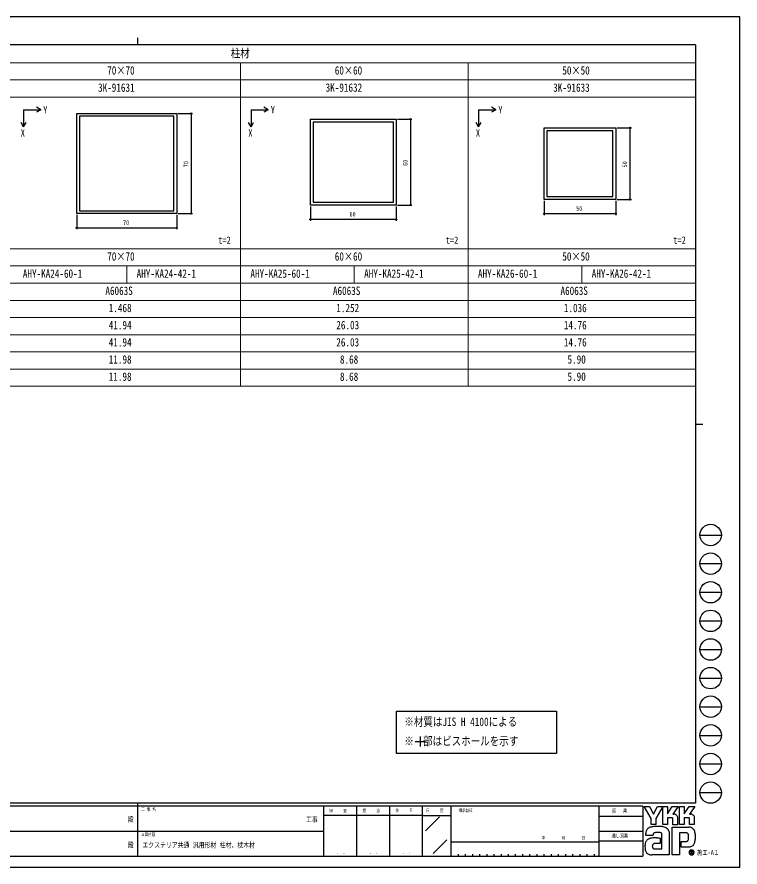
# Model space of a CAD drawing. Units: millimetres on the paper. Extents: x -420 to 420, y -297 to 297.
# Drawn here: x -85 to 420, y -297 to 297 of the extents above; entities that cross this region are included whole.
import ezdxf
from ezdxf.enums import TextEntityAlignment as Align

# ---------------------------------------------------------------- set-up
doc = ezdxf.new("R2010")
doc.units = ezdxf.units.MM
doc.header["$PDMODE"] = 32
doc.header["$PDSIZE"] = 0.5
doc.layers.add('0-1_TABLE1', color=7, linetype='Continuous', lineweight=18)
for name, color, linetype in [('0-2_USER1', 3, 'Continuous'), ('0-3_YKK_11', 7, 'Continuous'), ('0-4_YKK_12', 2, 'Continuous'), ('0-5_YKK_D', 6, 'Continuous'), ('0-6_YKK_ZWAK', 7, 'Continuous')]:
    doc.layers.add(name, color=color, linetype=linetype)
doc.styles.add('ＭＳ ゴシック', font='')
doc.styles.get('ＭＳ ゴシック').set_extended_font_data('MS Gothic')

msp = doc.modelspace()

# ---------------------------------------------------------------- linework, layer by layer
at = {"layer": '0-1_TABLE1'}
for p, q in [((389.502, 277), (389.502, 39)), ((-390.498, 265), (389.502, 265)), ((71.502, 265), (71.502, 39)), ((230.502, 265), (230.502, 39)), ((-390.498, 253), (389.502, 253)), ((-390.498, 241), (389.502, 241)), ((-390.498, 135), (389.502, 135)), ((-390.498, 123), (389.502, 123)), ((-7.998, 123), (-7.998, 111)), ((151.002, 123), (151.002, 111)), ((310.002, 123), (310.002, 111)), ((-390.498, 111), (389.502, 111)), ((-390.498, 99), (389.502, 99)), ((-390.498, 87), (389.502, 87)), ((-283.831, 75), (389.502, 75)), ((-390.498, 63), (389.502, 63)), ((-283.831, 51), (389.502, 51)), ((-390.498, 39), (389.502, 39))]:
    msp.add_line(p, q, dxfattribs=at)
at = {"layer": '0-2_USER1'}
for p, q in [((-80.118, 232.226), (-68.118, 232.226)), ((-80.118, 232.226), (-80.118, 220.226)), ((-68.118, 232.226), (-71.118, 233.959)), ((-68.118, 232.226), (-71.118, 230.494)), ((78.882, 232.226), (90.882, 232.226)), ((78.882, 232.226), (78.882, 220.226)), ((90.882, 232.226), (87.882, 233.959)), ((90.882, 232.226), (87.882, 230.494)), ((237.882, 232.226), (249.882, 232.226)), ((237.882, 232.226), (237.882, 220.226)), ((249.882, 232.226), (246.882, 233.959)), ((249.882, 232.226), (246.882, 230.494)), ((-80.118, 220.226), (-81.85, 223.226)), ((-80.118, 220.226), (-78.386, 223.226)), ((78.882, 220.226), (77.15, 223.226)), ((78.882, 220.226), (80.614, 223.226)), ((237.882, 220.226), (236.15, 223.226)), ((237.882, 220.226), (239.614, 223.226))]:
    msp.add_line(p, q, dxfattribs=at)
at = {"layer": '0-3_YKK_11'}
for points in [[(27.002, 229.643), (27.002, 159.643), (-42.998, 159.643), (-42.998, 229.643)], [(25.002, 227.643), (-40.998, 227.643), (-40.998, 161.643), (25.002, 161.643)], [(180.285, 225.603), (180.285, 165.603), (120.285, 165.603), (120.285, 225.603)], [(178.285, 223.603), (122.285, 223.603), (122.285, 167.603), (178.285, 167.603)], [(333.63, 219.535), (333.63, 169.535), (283.63, 169.535), (283.63, 219.535)], [(331.63, 217.535), (285.63, 217.535), (285.63, 171.535), (331.63, 171.535)]]:
    msp.add_lwpolyline(points, close=True, dxfattribs=at)
at = {"layer": '0-4_YKK_12'}
for p, q in [((197.085, -205.85), (197.085, -212.85)), ((193.625, -209.35), (200.625, -209.35))]:
    msp.add_line(p, q, dxfattribs=at)
msp.add_lwpolyline([(180.5, -188.01), (292.314, -188.01), (292.314, -217.782), (180.5, -217.782)], close=True, dxfattribs=at)
at = {"layer": '0-5_YKK_D'}
for p, q in [((28.002, 229.643), (38.002, 229.643)), ((37.002, 229.643), (37.002, 159.643)), ((181.285, 225.603), (191.285, 225.603)), ((190.285, 225.603), (190.285, 165.603)), ((334.63, 219.535), (344.63, 219.535)), ((343.63, 219.535), (343.63, 169.535)), ((283.63, 168.535), (283.63, 158.535)), ((333.63, 168.535), (333.63, 158.535)), ((334.63, 169.535), (344.63, 169.535)), ((120.285, 164.603), (120.285, 154.603)), ((180.285, 164.603), (180.285, 154.603)), ((181.285, 165.603), (191.285, 165.603)), ((-42.998, 158.643), (-42.998, 148.643)), ((27.002, 158.643), (27.002, 148.643)), ((28.002, 159.643), (38.002, 159.643)), ((180.285, 155.603), (120.285, 155.603)), ((333.63, 159.535), (283.63, 159.535)), ((-42.998, 149.643), (27.002, 149.643))]:
    msp.add_line(p, q, dxfattribs=at)
for centre in [(37.002, 229.643), (190.285, 225.603), (343.63, 219.535), (343.63, 169.535), (190.285, 165.603), (37.002, 159.643), (120.285, 155.603), (180.285, 155.603), (283.63, 159.535), (333.63, 159.535), (-42.998, 149.643), (27.002, 149.643)]:
    msp.add_circle(centre, 0.425, dxfattribs=at)
at = {"layer": '0-6_YKK_ZWAK'}
for p, q in [((-0.498, 282.5), (-0.498, 277.5)), ((389.502, 277.5), (-390.498, 277.5)), ((389.502, 277.5), (389.502, -252.5)), ((389.502, 12.5), (394.502, 12.5)), ((392.502, -65), (407.502, -65)), ((392.502, -85), (407.502, -85)), ((392.502, -105), (407.502, -105)), ((392.502, -125), (407.502, -125)), ((392.502, -145), (407.502, -145)), ((392.502, -165), (407.502, -165)), ((392.502, -185), (407.502, -185)), ((392.502, -205), (407.502, -205)), ((392.502, -225), (407.502, -225)), ((392.502, -245), (407.502, -245)), ((389.502, -252.5), (-390.498, -252.5)), ((-0.498, -254.5), (-130.498, -254.5)), ((-0.498, -252.5), (-0.498, -289.5)), ((129.502, -254.5), (-0.498, -254.5)), ((152.502, -254.5), (152.502, -289.5)), ((175.502, -254.5), (175.502, -289.5)), ((198.502, -254.5), (198.502, -289.5)), ((218.502, -254.5), (198.502, -254.5)), ((321.752, -254.5), (218.502, -254.5)), ((218.502, -254.5), (218.502, -289.5)), ((321.752, -254.5), (321.752, -289.5)), ((352.502, -254.5), (321.752, -254.5)), ((352.502, -254.5), (352.502, -289.5)), ((198.502, -261), (129.502, -261)), ((198.502, -261), (218.502, -261)), ((200.71, -271.829), (210.504, -262.036)), ((321.752, -261.5), (352.502, -261.5)), ((-129.748, -272), (-0.498, -272)), ((-0.498, -272), (129.502, -272)), ((321.752, -272), (352.502, -272)), ((206.067, -287.599), (215.689, -277.977)), ((352.502, -279), (321.752, -279)), ((218.502, -279.5), (321.752, -279.5)), ((-130.498, -289.5), (-0.498, -289.5)), ((-0.498, -289.5), (129.502, -289.5)), ((129.502, -289.5), (198.502, -289.5)), ((198.502, -289.5), (218.502, -289.5)), ((218.502, -289.5), (321.752, -289.5)), ((223.502, -288), (223.502, -289.5)), ((228.502, -288), (228.502, -289.5)), ((233.502, -288), (233.502, -289.5)), ((238.502, -288), (238.502, -289.5)), ((243.502, -288), (243.502, -289.5)), ((248.502, -288), (248.502, -289.5)), ((253.502, -288), (253.502, -289.5)), ((258.502, -288), (258.502, -289.5)), ((263.502, -288), (263.502, -289.5)), ((268.502, -288), (268.502, -289.5)), ((273.502, -288), (273.502, -289.5)), ((278.502, -288), (278.502, -289.5)), ((283.502, -288), (283.502, -289.5)), ((288.502, -288), (288.502, -289.5)), ((293.502, -288), (293.502, -289.5)), ((298.502, -288), (298.502, -289.5)), ((303.502, -288), (303.502, -289.5)), ((308.502, -288), (308.502, -289.5)), ((313.502, -288), (313.502, -289.5)), ((318.502, -288), (318.502, -289.5)), ((321.752, -289.5), (352.502, -289.5)), ((386.667, -288.398), (386.667, -288.398)), ((387.916, -285.572), (387.916, -285.572))]:
    msp.add_line(p, q, dxfattribs=at)
for points in [[(-420.5, -297), (420.5, -297), (420.5, 297), (-420.5, 297)], [(353.602, -254.8), (357.283, -254.8), (360.047, -260.01), (362.804, -254.8), (366.488, -254.8), (361.767, -263.199), (361.767, -267.413), (358.41, -267.413), (358.41, -263.086)]]:
    msp.add_lwpolyline(points, close=True, dxfattribs=at)
for points in [[(198.502, -254.5), (129.502, -254.5), (129.502, -289.5)], [(373.055, -262.661), (369.877, -262.661), (369.877, -267.41), (366.491, -267.41), (366.491, -254.8), (369.877, -254.8), (369.877, -259.958), (373.207, -254.8), (377.184, -254.8), (373.616, -260.021), (373.742, -260.021), (373.882, -260.021), (374.025, -260.021), (374.163, -260.021), (374.287, -260.021), (374.386, -260.021), (374.452, -260.021), (374.477, -260.021)], [(384.751, -262.661), (381.577, -262.661), (381.577, -267.413), (378.19, -267.413), (378.19, -254.8), (381.577, -254.8), (381.577, -259.958), (384.903, -254.8), (388.88, -254.8), (385.312, -260.021), (385.44, -260.021), (385.58, -260.021), (385.724, -260.021), (385.861, -260.021), (385.984, -260.021), (386.083, -260.021), (386.149, -260.021), (386.173, -260.021)], [(375.451, -260.221), (375.855, -260.452), (376.197, -260.753), (376.473, -261.112), (376.676, -261.515), (376.801, -261.95), (376.844, -262.404), (376.844, -267.422), (373.541, -267.422), (373.541, -263.141)], [(387.148, -260.221), (387.554, -260.452), (387.897, -260.753), (388.174, -261.112), (388.378, -261.515), (388.505, -261.95), (388.548, -262.404), (388.548, -267.413), (385.237, -267.413), (385.237, -263.141)], [(360.48, -273.231), (360.247, -273.362), (360.066, -273.522), (359.929, -273.708), (359.829, -273.92), (359.761, -274.153), (359.716, -274.407), (359.689, -274.679), (359.673, -274.967), (354.674, -274.979), (354.689, -274.295), (354.717, -273.527)], [(370.771, -271.917), (370.913, -272.49), (370.993, -273.104), (371.018, -273.759), (371.018, -288.5), (358.955, -288.5)], [(362.395, -276.553), (363.341, -276.615), (364.084, -276.699), (364.571, -276.777), (364.745, -276.823), (364.745, -280.647), (364.192, -280.589), (363.586, -280.556), (362.965, -280.543), (362.369, -280.545), (361.837, -280.556), (361.408, -280.571), (361.123, -280.584), (361.019, -280.589), (360.586, -280.668), (360.213, -280.792), (359.9, -280.961), (359.647, -281.177), (359.453, -281.44), (359.318, -281.75), (359.244, -282.11), (359.229, -282.519), (359.276, -282.969), (359.372, -283.341), (359.509, -283.642), (359.683, -283.879), (359.886, -284.059), (360.113, -284.191), (360.359, -284.279), (360.616, -284.332), (365.926, -284.332), (365.926, -274.507), (365.928, -274.313), (365.918, -274.122), (365.893, -273.939), (365.85, -273.765), (365.786, -273.602), (365.699, -273.455), (365.584, -273.324), (365.439, -273.212)], [(365.439, -273.212), (365.127, -273.09), (364.629, -272.987), (363.994, -272.91), (363.271, -272.869), (362.508, -272.873), (361.756, -272.928)], [(382.887, -273.151), (378.119, -273.151), (378.119, -288.5), (373.123, -288.5), (373.123, -269.079), (384.735, -269.079)], [(387.871, -270.451), (388.197, -270.862), (388.441, -271.261), (388.612, -271.622)], [(387.456, -282.097), (386.995, -282.456), (386.514, -282.738), (386.018, -282.948), (385.51, -283.092), (384.993, -283.174), (384.472, -283.201), (379.336, -283.201), (379.336, -279.166), (382.232, -279.166), (382.766, -279.159), (383.236, -279.113), (383.639, -278.995)], [(384.583, -276.1), (384.576, -275.463), (384.546, -274.89), (384.474, -274.386), (384.344, -273.959)], [(387.461, -286.26), (387.458, -286.201), (387.451, -286.145), (387.439, -286.09), (387.422, -286.039), (387.4, -285.99), (387.374, -285.944), (387.343, -285.901), (387.308, -285.861), (387.262, -285.82), (387.21, -285.785), (387.154, -285.754), (387.093, -285.729), (387.028, -285.71), (386.958, -285.696), (386.885, -285.687), (386.808, -285.684), (386.05, -285.684), (386.05, -287.914), (386.279, -287.914), (386.279, -285.912), (386.808, -285.912), (386.862, -285.914), (386.914, -285.919), (386.962, -285.928), (387.006, -285.94), (387.047, -285.956), (387.084, -285.975), (387.117, -285.997), (387.147, -286.022)], [(387.236, -286.26), (387.222, -286.367), (387.184, -286.451), (387.126, -286.516), (387.055, -286.562), (386.974, -286.594), (386.89, -286.614), (386.808, -286.624), (386.733, -286.627), (386.534, -286.627), (386.635, -286.797), (387.289, -287.922), (387.551, -287.922), (386.92, -286.839), (386.979, -286.827), (387.036, -286.812), (387.089, -286.794), (387.14, -286.773), (387.187, -286.749), (387.231, -286.722), (387.271, -286.691), (387.308, -286.658)]]:
    msp.add_lwpolyline(points, dxfattribs=at)
for centre in [(400.002, -65), (400.002, -85), (400.002, -105), (400.002, -125), (400.002, -145), (400.002, -165), (400.002, -185), (400.002, -205), (400.002, -225), (400.002, -245)]:
    msp.add_circle(centre, 7.5, dxfattribs=at)
for centre, radius, start, end in [((374.482, -262.519), 2.498, 78.26798, 90.11215), ((374.517, -262.337), 2.312, 66.19963, 78.22058), ((386.178, -262.523), 2.502, 78.27851, 90.10826), ((386.212, -262.348), 2.323, 66.2483, 78.23226), ((373.072, -263.129), 0.469, 358.57817, 92.1683), ((384.771, -263.127), 0.467, 358.29941, 92.43455), ((363.78, -274.046), 9.079, 171.55622, 176.72493), ((360.704, -273.587), 5.968, 163.48385, 171.57982), ((359.161, -273.129), 4.358, 152.2125, 163.4865), ((358.494, -272.784), 3.607, 138.03852, 152.12015), ((358.493, -272.801), 3.618, 122.60463, 137.83438), ((358.972, -273.575), 4.528, 108.37421, 122.42809), ((359.729, -276.269), 7.325, 100.93159, 107.35499), ((362.205, -288.282), 19.59, 97.86054, 101.37938), ((363.368, -296.358), 27.749, 94.90201, 97.9576), ((361.799, -276.363), 3.398, 102.4979, 112.84632), ((363.447, -297.005), 28.4, 91.6169, 94.94971), ((362.457, -279.199), 6.31, 96.37207, 102.75341), ((363.337, -292.406), 23.8, 87.51794, 91.66439), ((363.646, -285.778), 17.165, 81.92631, 87.59083), ((364.559, -279.523), 10.844, 73.67137, 82.05943), ((365.913, -274.992), 6.115, 60.60528, 73.9085), ((366.467, -273.886), 4.88, 52.17347, 59.90542), ((366.963, -273.245), 4.069, 43.55042, 52.14561), ((367.236, -272.981), 3.69, 34.48659, 43.50182), ((367.238, -272.975), 3.685, 25.58915, 34.43128), ((366.91, -273.129), 4.047, 17.43089, 25.54591), ((382.914, -275.601), 2.45, 77.94572, 90.63794), ((383.127, -274.602), 1.429, 60.20991, 77.92418), ((384.545, -274.421), 5.346, 78.73198, 87.96551), ((384.702, -273.62), 4.529, 69.03034, 78.69541), ((384.848, -273.23), 4.113, 59.39484, 68.9885), ((384.916, -273.111), 3.976, 50.3012, 59.3616), ((384.891, -273.139), 4.013, 42.05209, 50.28551), ((382.909, -274.281), 6.292, 14.76267, 25.00486), ((379.05, -275.333), 10.292, 7.9139, 14.95041), ((358.493, -281.267), 4.255, 142.04688, 153.80771), ((358.347, -281.163), 4.076, 130.60221, 141.94427), ((358.588, -281.451), 4.452, 120.60724, 130.53081), ((359.062, -282.257), 5.387, 112.58838, 120.58162), ((359.699, -283.79), 7.047, 106.61303, 112.59024), ((360.702, -287.161), 10.564, 99.87193, 106.59825), ((361.264, -290.327), 13.78, 94.78469, 99.91711), ((361.538, -293.477), 16.941, 90.80099, 94.81812), ((361.58, -295.823), 19.287, 87.57779, 90.82714), ((383.172, -277.943), 1.151, 293.91672, 314.09376), ((383.265, -274.342), 1.135, 39.8078, 59.75378), ((383.015, -277.804), 1.36, 314.78099, 333.92928), ((383.071, -274.49), 1.379, 22.65544, 39.38165), ((382.005, -277.314), 2.483, 334.00676, 347.34989), ((379.25, -276.676), 5.311, 347.14308, 355.40008), ((373.22, -276.158), 11.363, 355.2339, 0.29193), ((376.915, -276.479), 12.442, 347.15166, 352.97565), ((375.196, -275.893), 14.187, 2.54376, 8.01251), ((373.617, -276.05), 15.768, 352.8937, 357.82206), ((372.986, -276.01), 16.399, 357.76419, 2.60674), ((363.813, -282.349), 9.729, 174.55588, 182.47272), ((369.25, -282.263), 15.165, 181.90948, 187.89042), ((360.898, -282.07), 6.801, 164.97537, 174.56739), ((362.869, -283.161), 8.722, 187.80471, 196.36971), ((359.246, -281.629), 5.09, 153.89178, 164.94341), ((386.67, -286.819), 1.764, 90.09157, 179.92363), ((386.67, -286.816), 1.761, 44.93442, 90.08536), ((384.123, -278.339), 5.024, 311.57033, 318.66243), ((383.541, -277.829), 5.797, 318.67367, 325.29112), ((385.036, -278.943), 3.935, 326.23251, 339.61931), ((381.341, -277.512), 7.897, 339.22498, 347.31457), ((359.5, -284.156), 5.209, 196.3102, 208.20993), ((358.034, -284.936), 3.547, 208.29777, 223.35561), ((357.703, -285.228), 3.107, 223.64205, 239.63663), ((357.977, -284.728), 3.676, 239.8785, 253.65355), ((358.48, -283.001), 5.475, 253.69102, 263.74909), ((358.906, -279.21), 9.29, 263.68487, 270.30455), ((386.659, -286.821), 1.753, 179.86065, 225.14399), ((386.659, -286.813), 1.569, 134.8007, 180.12175), ((386.653, -286.823), 1.562, 179.75513, 225.29722), ((386.668, -286.821), 1.759, 224.94536, 269.98445), ((386.664, -286.837), 1.56, 224.62822, 270.10973), ((386.664, -286.804), 1.566, 89.86602, 135.149), ((386.671, -286.816), 1.577, 45.03108, 90.11509), ((386.665, -286.814), 1.584, 270.09072, 359.90926), ((386.668, -286.812), 1.768, 269.98802, 314.93777), ((386.901, -286.25), 0.335, 358.3894, 42.86139), ((386.907, -286.276), 0.553, 316.37674, 1.6565), ((386.672, -286.817), 1.577, 0.00643, 45.07115), ((386.684, -286.81), 1.747, 359.78949, 45.13288), ((386.68, -286.824), 1.751, 314.92572, 0.23508)]:
    msp.add_arc(centre, radius, start, end, dxfattribs=at)
msp.add_point((-0.498, -289.5), dxfattribs=at)

# ---------------------------------------------------------------- texts
at = {"layer": '0-1_TABLE1', "style": 'ＭＳ ゴシック', "width": 0.8}
for s, height, p in [('柱材', 5.865, (64.675, 267)), ('70×70', 5.865, (-21.651, 255)), ('60×60', 5.865, (137.349, 255)), ('50×50', 5.865, (296.349, 255)), ('3K-91631', 5.865, (-28.051, 243)), ('3K-91632', 5.865, (130.949, 243)), ('3K-91633', 5.865, (289.949, 243)), ('t=2', 5.132, (55.87, 136.957)), ('t=2', 5.132, (214.87, 136.957)), ('t=2', 5.132, (373.87, 136.957)), ('70×70', 5.865, (-21.651, 125)), ('60×60', 5.865, (137.349, 125)), ('50×50', 5.865, (296.349, 125)), ('AHY-KA24-60-1', 5.865, (-80.601, 113)), ('AHY-KA24-42-1', 5.865, (-1.101, 113)), ('AHY-KA25-60-1', 5.865, (78.399, 113)), ('AHY-KA25-42-1', 5.865, (157.899, 113)), ('AHY-KA26-60-1', 5.865, (237.399, 113)), ('AHY-KA26-42-1', 5.865, (316.899, 113)), ('A6063S', 5.865, (-22.931, 101)), ('A6063S', 5.865, (136.069, 101)), ('A6063S', 5.865, (295.069, 101)), ('1.468', 5.865, (-20.585, 89)), ('1.252', 5.865, (138.415, 89)), ('1.036', 5.865, (297.415, 89)), ('41.94', 5.865, (-20.585, 77)), ('26.03', 5.865, (138.415, 77)), ('14.76', 5.865, (297.415, 77)), ('41.94', 5.865, (-20.585, 65)), ('26.03', 5.865, (138.415, 65)), ('14.76', 5.865, (297.415, 65)), ('11.98', 5.865, (-20.585, 53)), ('8.68', 5.865, (140.975, 53)), ('5.90', 5.865, (299.975, 53)), ('11.98', 5.865, (-20.585, 41)), ('8.68', 5.865, (140.975, 41)), ('5.90', 5.865, (299.975, 41))]:
    msp.add_text(s, height=height, dxfattribs=at).set_placement(p, align=Align.BOTTOM_LEFT)
at = {"layer": '0-2_USER1', "style": 'ＭＳ ゴシック', "width": 0.8}
for s, height, p in [('Y', 5.132, (-66.379, 228.162)), ('Y', 5.132, (92.621, 228.162)), ('Y', 5.132, (251.621, 228.162)), ('X', 5.132, (-82.092, 211.847)), ('X', 5.132, (76.908, 211.847)), ('X', 5.132, (235.908, 211.847)), ('※材質はJIS H 4100による', 5.938, (185.944, -200.265)), ('※  部はビスホールを示す', 5.938, (185.944, -213.765)), ('エクステリア共通 汎用形材 柱材、枕木材', 3.666, (2.906, -284.58))]:
    msp.add_text(s, height=height, dxfattribs=at).set_placement(p, align=Align.BOTTOM_LEFT)
at = {"layer": '0-5_YKK_D', "style": 'ＭＳ ゴシック', "width": 0.8}
for s, p in [('60', (189.285, 192.963)), ('70', (36.002, 192.003)), ('50', (342.63, 191.895))]:
    msp.add_text(s, height=3.299, rotation=90, dxfattribs=at).set_placement(p, align=Align.BOTTOM_LEFT)
for s, p in [('60', (147.645, 156.603)), ('50', (305.99, 160.535)), ('70', (-10.638, 150.643))]:
    msp.add_text(s, height=3.299, dxfattribs=at).set_placement(p, align=Align.BOTTOM_LEFT)
at = {"layer": '0-6_YKK_ZWAK', "style": 'ＭＳ ゴシック', "width": 0.8}
for s, height, p in [('工 事 名', 2.199, (2.127, -258.5)), ('照     査', 2.199, (133.642, -259.25)), ('担     当', 2.199, (156.722, -259.25)), ('作     図', 2.199, (179.722, -259.25)), ('尺     度', 2.199, (201.142, -259.25)), ('御承認印', 2.199, (223.914, -259.25)), ('図\u3000 番', 2.566, (331.34, -259.75)), ('殿', 3.666, (-7.367, -266.583)), ('工事', 3.666, (117.233, -266.746)), ('図面内容', 2.199, (2.127, -276)), ('年        月        日', 2.199, (281.991, -278.321)), ('通し図番', 2.566, (330.78, -277.25)), ('殿', 3.666, (-7.367, -284.583)), ('施工-A１', 3.299, (390.502, -289.5)), ('． ．', 2.592, (138.5, -288.435)), ('． ．', 2.592, (161.5, -288.435)), ('． ．', 2.592, (184.5, -288.435))]:
    msp.add_text(s, height=height, dxfattribs=at).set_placement(p, align=Align.BOTTOM_LEFT)

doc.saveas('drawing.dxf')
